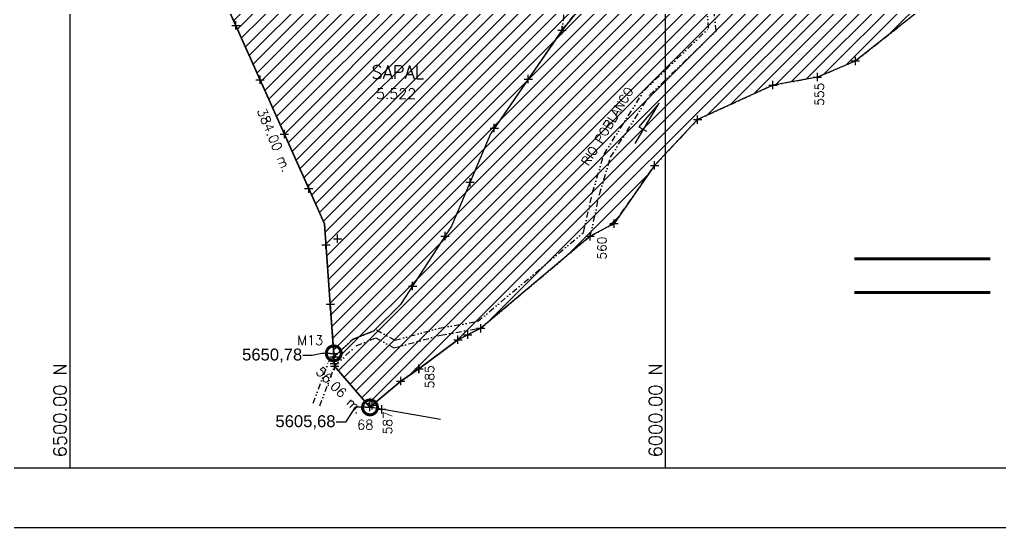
# Model space of a CAD drawing. Extents: x 0 to 28539, y 0 to 9112.
# Drawn here: x 23153 to 23977, y 5497 to 5931 of the extents above; entities that cross this region are included whole.
import ezdxf
from ezdxf.enums import TextEntityAlignment as Align

# ---------------------------------------------------------------- set-up
doc = ezdxf.new("R2010")
doc.units = 0
doc.header["$LTSCALE"] = 10
doc.header["$MEASUREMENT"] = 0
doc.header["$PDMODE"] = 2
doc.header["$PDSIZE"] = 3.5
doc.linetypes.add('DASHDOT', pattern=[1, 0.5, -0.25, 0, -0.25])
doc.linetypes.add('DIVIDE', pattern=[1.25, 0.5, -0.25, 0, -0.25, 0, -0.25])
doc.layers.get('0').update_dxf_attribs({"linetype": 'CONTINUOUS'})
doc.layers.get('Defpoints').update_dxf_attribs({"linetype": 'CONTINUOUS'})
for name, color, linetype in [('AREA', 2, 'CONTINUOUS'), ('CANO', 5, 'DIVIDE'), ('CERCO', 2, 'CONTINUOUS'), ('COORD', 8, 'CONTINUOUS'), ('COORDENADAS', 1, 'CONTINUOUS'), ('COTA', 7, 'CONTINUOUS'), ('HOJA', 8, 'CONTINUOUS'), ('LINEA', 7, 'CONTINUOUS'), ('MOJON', 2, 'CONTINUOUS'), ('PL', 3, 'CONTINUOUS'), ('PUA', 1, 'CONTINUOUS'), ('R', 1, 'CONTINUOUS'), ('r-100', 6, 'CONTINUOUS'), ('R-100B', 6, 'CONTINUOUS'), ('R60', 2, 'CONTINUOUS'), ('R80', 2, 'CONTINUOUS'), ('RASTROJO', 2, 'DASHDOT')]:
    doc.layers.add(name, color=color, linetype=linetype)
doc.styles.add('ARIAL', font='arial.ttf')
doc.styles.add('SIMPLEX', font='simplex', dxfattribs={"height": 8})
doc.dimstyles.new('Arq 1000', dxfattribs={"dimscale": 5, "dimtxt": 2, "dimasz": 0.8, "dimexe": 1, "dimexo": 0.625, "dimgap": 0.2, "dimtad": 0, "dimtih": 1, "dimtoh": 1, "dimzin": 1, "dimtxsty": 'ARIAL', "dimblk": 'DOT', "dimcen": 2.5, "dimadec": 0, "dimazin": 0, "dimtfac": 1, "dimtix": 1, "dimtmove": 2, "dimatfit": 3, "dimfxl": 1, "dimarcsym": 0})
pattern_1 = [(45, (2299.249, 0), (-5.3033009, 5.3033009), [])]

# ---------------------------------------------------------------- blocks, each defined once
blk = doc.blocks.new('*D8')
at = {"layer": 'COORDENADAS', "color": 1, "lineweight": -2}
for p, q in [((23399.25, 5648.88), (23391.25, 5648.88)), ((23407.25, 5650.78), (23399.25, 5648.88)), ((23414.23, 5650.78), (23407.25, 5650.78))]:
    blk.add_line(p, q, dxfattribs=at)
at = {"layer": 'Defpoints', "color": 0}
for p in [(23391.25, 5648.88), (23417.35, 5650.78), (0, 0)]:
    blk.add_point(p, dxfattribs=at)
at = {"layer": 'COORDENADAS', "color": 7, "insert": (23365.6, 5648.88), "char_height": 10, "attachment_point": 5, "style": 'ARIAL'}
blk.add_mtext('5650,78', dxfattribs=at)
blk = doc.blocks.new('_DOT')
at = {"color": 0, "linetype": 'ByBlock'}
blk.add_line((-0.5, 0), (-1, 0), dxfattribs=at)
at = {"color": 0, "linetype": 'ByBlock', "const_width": 0.5}
blk.add_lwpolyline([(-0.25, 0, 1), (0.25, 0, 1)], format="xyb", close=True, dxfattribs=at)
blk = doc.blocks.new('*D9')
at = {"layer": 'COORDENADAS', "color": 1, "lineweight": -2}
for p, q in [((23291.99, 6018.07), (23283.99, 6018.07)), ((23294.03, 6010.8), (23291.99, 6018.07)), ((23298.91, 6010.8), (23294.03, 6010.8))]:
    blk.add_line(p, q, dxfattribs=at)
at = {"layer": 'Defpoints', "color": 0}
for p in [(23283.99, 6018.07), (23302.03, 6010.8), (0, 0)]:
    blk.add_point(p, dxfattribs=at)
at = {"layer": 'COORDENADAS', "color": 7, "insert": (23258.34, 6018.07), "char_height": 10, "attachment_point": 5, "style": 'ARIAL'}
blk.add_mtext('6010,80', dxfattribs=at)
blk = doc.blocks.new('*D10')
at = {"layer": 'COORDENADAS', "color": 1, "lineweight": -2}
for p, q in [((23435.25, 5605.68), (23427.25, 5592.92)), ((23444.52, 5605.68), (23435.25, 5605.68)), ((23427.25, 5592.92), (23419.25, 5592.92))]:
    blk.add_line(p, q, dxfattribs=at)
at = {"layer": 'Defpoints', "color": 0}
for p in [(23447.65, 5605.68), (23419.25, 5592.92), (0, 0)]:
    blk.add_point(p, dxfattribs=at)
at = {"layer": 'COORDENADAS', "color": 7, "insert": (23393.6, 5592.92), "char_height": 10, "attachment_point": 5, "style": 'ARIAL'}
blk.add_mtext('5605,68', dxfattribs=at)
blk = doc.blocks.new('*D11')
at = {"layer": 'COORDENADAS', "color": 1, "lineweight": -2}
for p, q in [((23205.41, 6248.39), (23197.41, 6213.65)), ((23224.79, 6248.39), (23205.41, 6248.39)), ((23197.41, 6213.65), (23189.41, 6213.65))]:
    blk.add_line(p, q, dxfattribs=at)
at = {"layer": 'Defpoints', "color": 0}
for p in [(23227.91, 6248.39), (23189.41, 6213.65), (0, 0)]:
    blk.add_point(p, dxfattribs=at)
at = {"layer": 'COORDENADAS', "color": 7, "insert": (23163.73, 6213.65), "char_height": 10, "attachment_point": 5, "style": 'ARIAL'}
blk.add_mtext('6248,39', dxfattribs=at)
blk = doc.blocks.new('*D12')
at = {"layer": 'COORDENADAS', "color": 1, "lineweight": -2}
for p, q in [((23967.98, 6004.63), (23977.76, 6004.63)), ((23977.76, 6004.63), (23985.76, 5984.44)), ((23985.76, 5984.44), (23993.76, 5984.44))]:
    blk.add_line(p, q, dxfattribs=at)
at = {"layer": 'Defpoints', "color": 0}
for p in [(23964.86, 6004.63), (23993.76, 5984.44), (0, 0)]:
    blk.add_point(p, dxfattribs=at)
at = {"layer": 'COORDENADAS', "color": 7, "insert": (24019.43, 5984.44), "char_height": 10, "attachment_point": 5, "style": 'ARIAL'}
blk.add_mtext('6004,63', dxfattribs=at)

msp = doc.modelspace()

# ---------------------------------------------------------------- hatches: boundary and pattern name
at = {"layer": 'COORDENADAS', "true_color": 0x0075eb}
h = msp.add_hatch(dxfattribs=at)
h.set_pattern_fill('LINE', color=150, scale=60, angle=45)
h.set_pattern_definition(pattern_1)
h.paths.add_polyline_path([(23227.915, 6248.391), (23267.408, 6275.766), (23283.099, 6315.569), (23297.724, 6330.149), (23322.802, 6341.458), (23433.732, 6337.384), (23465.289, 6328.243), (23500.965, 6312.995), (23509.512, 6280.25), (23512.005, 6264.907), (23501.013, 6208.979), (23531.789, 6145.089), (23653.199, 6209.875), (23722.209, 6247.539), (23750.444, 6235.273), (23766.5, 6222.461), (23854.375, 6207.066), (23872.418, 6188.459), (23880.595, 6158.356), (23874.197, 6118.433), (23806.353, 6098.487), (23785.008, 6075.018), (23759.464, 6062.55), (23733.858, 6068.123), (23707.659, 6054.437), (23667.902, 5995.452), (23609.135, 5922.192), (23548.944, 5835.218), (23516.355, 5757.664), (23473.476, 5691.711), (23451.056, 5669.67), (23432.98, 5662.343), (23429.321, 5658.912), (23426.828, 5656.573), (23419.25, 5649.467), (23417.529, 5647.853), (23417.123, 5653.497), (23414.343, 5692.151), (23409.496, 5759.564), (23314.754, 5971.79), (23251.221, 6168.73)])
at = {"layer": 'COORDENADAS', "true_color": 0x00753b}
h = msp.add_hatch(dxfattribs=at)
h.set_pattern_fill('LINE', color=116, scale=60, angle=45)
h.set_pattern_definition(pattern_1)
h.paths.add_polyline_path([(23417.529, 5647.853), (23432.98, 5662.343), (23451.056, 5669.67), (23473.476, 5691.711), (23516.355, 5757.664), (23548.944, 5835.218), (23609.135, 5922.192), (23667.902, 5995.452), (23707.659, 6054.437), (23732.952, 6068.32), (23759.464, 6062.55), (23785.008, 6075.018), (23806.353, 6098.487), (23874.197, 6118.433), (23964.858, 6004.627), (23944.173, 5966.287), (23855.429, 5896.224), (23823.61, 5882.783), (23786.278, 5876.028), (23722.979, 5847.013), (23686.915, 5808.625), (23652.821, 5759.693), (23632.696, 5749.086), (23540.988, 5672.021), (23521.609, 5662.238), (23488.898, 5637.742), (23473.683, 5627.456), (23447.649, 5605.678), (23418.082, 5640.162)])

# ---------------------------------------------------------------- linework, layer by layer
at = {"layer": 'AREA'}
for p in [(23855.556, 5896.278), (23823.61, 5882.783), (23786.278, 5876.028), (23722.979, 5847.013), (23686.915, 5808.625), (23652.821, 5759.693), (23632.696, 5749.086), (23420.561, 5747.068), (23540.81, 5671.931), (23521.609, 5662.238), (23417.354, 5650.777), (23417.529, 5647.853), (23417.529, 5647.853), (23417.529, 5647.853), (23418.082, 5640.162), (23488.898, 5637.742), (23473.683, 5627.456), (23447.649, 5605.678)]:
    msp.add_point(p, dxfattribs=at)
at = {"layer": 'CANO', "color": 152, "true_color": 0x2a7dc6}
for points in [[(23399.972, 5608.876), (23412.965, 5643.572), (23432.98, 5662.343), (23453.265, 5670.566), (23468.66, 5661.722), (23506.008, 5671.958), (23538.195, 5677.554), (23627.293, 5752.368), (23634.752, 5785.776), (23644.386, 5818.11), (23678.203, 5871.523), (23732.265, 5923.67), (23728.932, 5958.178), (23775.739, 6002.648), (23795.746, 6037.509), (23794.502, 6049.205), (23785.008, 6075.018), (23806.189, 6098.438), (23875.021, 6118.675), (23923.135, 6133.903), (23979.021, 6142.643)], [(23405.579, 5606.776), (23418.082, 5640.162), (23436.263, 5657.213), (23452.812, 5663.921), (23467.839, 5655.288), (23507.316, 5666.108), (23540.81, 5671.931), (23632.696, 5749.086), (23640.551, 5784.267), (23649.889, 5815.607), (23682.878, 5867.713), (23738.503, 5921.367), (23735.173, 5955.848), (23780.498, 5998.909), (23801.906, 6036.212), (23800.378, 6050.576), (23791.878, 6073.687), (23809.498, 6093.17), (23876.769, 6112.948), (23924.509, 6128.057), (23979.802, 6136.705)]]:
    msp.add_lwpolyline(points, dxfattribs=at)
at = {"layer": 'CERCO'}
for points in [[(23314.754, 5971.79), (23409.496, 5759.564), (23418.082, 5640.162), (23447.649, 5605.678), (23473.683, 5627.456), (23488.898, 5637.742), (23521.609, 5662.238), (23540.81, 5671.931)], [(23609.327, 5922.47), (23548.944, 5835.218), (23516.355, 5757.664), (23473.476, 5691.711), (23451.056, 5669.67)], [(23506.974, 5595.33), (23447.649, 5605.678)]]:
    msp.add_lwpolyline(points, dxfattribs=at)
at = {"layer": 'COORD'}
for p, q in [((23195.703, 9011.951), (23195.703, 5554.586)), ((23695.703, 9011.951), (23695.703, 5554.586))]:
    msp.add_line(p, q, dxfattribs=at)
at = {"layer": 'COORDENADAS'}
for p, q in [((23195.703, 5654.586), (23195.703, 5554.586)), ((23695.703, 5654.586), (23695.703, 5554.586))]:
    msp.add_line(p, q, dxfattribs=at)
at = {"layer": 'COTA'}
msp.add_circle((23417.529, 5647.853), 1, dxfattribs=at)
at = {"layer": 'HOJA'}
for points in [[(23667.902, 5995.452), (23609.135, 5922.192), (23548.944, 5835.218), (23516.355, 5757.664), (23473.476, 5691.711), (23451.056, 5669.67), (23432.98, 5662.343), (23429.321, 5658.912), (23426.828, 5656.573), (23419.25, 5649.467), (23417.529, 5647.853), (23417.123, 5653.497), (23414.343, 5692.151), (23409.496, 5759.564), (23314.754, 5971.79)], [(23944.173, 5966.287), (23855.429, 5896.224), (23823.61, 5882.783), (23786.278, 5876.028), (23722.979, 5847.013), (23686.915, 5808.625), (23652.821, 5759.693), (23632.696, 5749.086), (23540.988, 5672.021), (23521.609, 5662.238), (23488.898, 5637.742), (23473.683, 5627.456), (23447.649, 5605.678), (23418.082, 5640.162), (23417.529, 5647.853), (23417.123, 5653.497), (23414.343, 5692.151), (23409.496, 5759.564), (23314.754, 5971.79)]]:
    msp.add_lwpolyline(points, dxfattribs=at)
at = {"layer": 'LINEA', "color": 2, "elevation": 96}
msp.add_lwpolyline([(27724.336, 5504.586), (27724.336, 9061.951), (22834.719, 9061.951), (22834.719, 5504.586)], close=True, dxfattribs=at)
at = {"layer": 'LINEA', "color": 7, "elevation": 96}
msp.add_lwpolyline([(27674.336, 5554.586), (27674.336, 9011.951), (22884.719, 9011.951), (22884.719, 5554.586)], close=True, dxfattribs=at)
at = {"layer": 'MOJON', "color": 84, "true_color": 0x32a00e, "const_width": 2.5}
msp.add_lwpolyline([(23854.578, 5730.079), (23968.995, 5730.079)], dxfattribs=at)
at = {"layer": 'MOJON', "color": 12, "true_color": 0xd10000, "const_width": 2.5}
msp.add_lwpolyline([(23854.578, 5701.926), (23968.995, 5701.926)], dxfattribs=at)
at = {"layer": 'MOJON', "const_width": 2.5}
for points in [[(23417.354, 5644.527, 1), (23417.354, 5657.027, 1)], [(23447.811, 5599.174, 1), (23447.811, 5611.674, 1)]]:
    msp.add_lwpolyline(points, format="xyb", close=True, dxfattribs=at)
at = {"layer": 'PL'}
msp.add_lwpolyline([(23148.589, 6332.462), (23162.077, 6313.869), (23165.299, 6287.032), (23167.241, 6270.857), (23182.249, 6244.2), (23200.92, 6242.412), (23214.161, 6245.198), (23227.915, 6248.391), (23242.799, 6197.516), (23251.221, 6168.73), (23256.839, 6149.527), (23272.303, 6101.98), (23287.803, 6054.443), (23302.033, 6010.803), (23314.754, 5971.79), (23335.136, 5926.133), (23355.518, 5880.476), (23375.901, 5834.819), (23396.283, 5789.162), (23409.496, 5759.564), (23410.758, 5742.022), (23414.343, 5692.151), (23417.354, 5650.777)], dxfattribs=at)
at = {"layer": 'PUA'}
for p in [(23335.136, 5926.133), (23609.135, 5922.192), (23355.518, 5880.476), (23580.681, 5881.078), (23552.228, 5839.963), (23375.901, 5834.819), (23396.283, 5789.162), (23531.809, 5794.442), (23510.846, 5749.191), (23410.758, 5742.022), (23483.592, 5707.271), (23414.343, 5692.151), (23529.891, 5666.419), (23417.929, 5642.28), (23489.013, 5637.828), (23449.529, 5607.251), (23457.718, 5603.921)]:
    msp.add_point(p, dxfattribs=at)
at = {"layer": 'R'}
msp.add_lwpolyline([(23314.754, 5971.79), (23335.136, 5926.133), (23355.518, 5880.476), (23375.901, 5834.819), (23396.283, 5789.162), (23409.496, 5759.564), (23410.758, 5742.022), (23414.343, 5692.151), (23417.354, 5650.777)], dxfattribs=at)
msp.add_lwpolyline([(23314.754, 5971.79), (23335.136, 5926.133), (23355.518, 5880.476), (23375.901, 5834.819), (23396.283, 5789.162), (23409.496, 5759.564), (23410.758, 5742.022), (23414.343, 5692.151), (23417.354, 5650.777)], dxfattribs=at)
at = {"layer": 'R60'}
msp.add_lwpolyline([(23670.522, 5827.052), (23690.81, 5860.71), (23673.726, 5840.942), (23680.132, 5837.202)], dxfattribs=at)
at = {"layer": 'RASTROJO'}
for points in [[(23775.977, 6092.522), (23771.099, 6089.234), (23762.934, 6086.597), (23695.728, 6057.942), (23687.702, 6049.838), (23674.262, 6041.378), (23637.237, 6011.141), (23626.131, 5999.981), (23624.921, 5997.474), (23625.14, 5981.612), (23623.289, 5977.83), (23613.026, 5965.172), (23609.327, 5922.47), (23667.902, 5995.452), (23707.659, 6054.437), (23733.858, 6068.123), (23759.464, 6062.55), (23785.008, 6075.018)], [(23632.696, 5749.086), (23652.821, 5759.693), (23686.915, 5808.625), (23722.979, 5847.013), (23786.278, 5876.028), (23823.61, 5882.783), (23855.556, 5896.278), (23944.173, 5966.287), (23964.858, 6004.627), (24006.289, 6016.598)]]:
    msp.add_lwpolyline(points, dxfattribs=at)

# ---------------------------------------------------------------- texts
at = {"layer": 'AREA', "style": 'SIMPLEX'}
for s, p in [('555', (23829.099, 5858.612)), ('560', (23646.376, 5729.529)), ('585', (23501.605, 5621.393)), ('587', (23466.295, 5582.833))]:
    msp.add_text(s, height=7.5, rotation=90, dxfattribs=at).set_placement(p)
at = {"layer": 'r-100', "style": 'SIMPLEX'}
msp.add_text('SAPAL', height=11, dxfattribs=at).set_placement((23471.147, 5881.318), align=Align.CENTER)
at = {"layer": 'R-100B', "style": 'SIMPLEX'}
msp.add_text('5.522', height=8.7262, dxfattribs=at).set_placement((23469.719, 5864.336), align=Align.CENTER)
at = {"layer": 'R60', "style": 'SIMPLEX'}
msp.add_text('RIO POBLANCO', height=7.5075, rotation=58.966297, dxfattribs=at).set_placement((23631.265, 5807.737))
for s, rotation, p in [('384.00 m.', 292.685957, (23363.633, 5828.317)), ('56.06 m.', 315.034265, (23419.329, 5616.943))]:
    msp.add_text(s, height=8, rotation=rotation, dxfattribs=at).set_placement(p, align=Align.CENTER)
for s, p in [('M13', (23397.596, 5657.778)), ('68', (23443.797, 5586.885))]:
    msp.add_text(s, height=8, dxfattribs=at).set_placement(p, align=Align.CENTER)
at = {"layer": 'R80', "style": 'SIMPLEX'}
for s, p in [('6500.00 N', (23192.86, 5602.99)), ('6000.00 N', (23693.138, 5602.99))]:
    msp.add_text(s, height=11, rotation=90, dxfattribs=at).set_placement(p, align=Align.CENTER)

# ---------------------------------------------------------------- dimensions: what is measured, and where the dimension line sits
at = {"layer": 'COORDENADAS'}
for feature_location, offset, picture, middle in [((23227.915, 6248.391), (-38.505, -34.744), '*D11', (23163.731, 6213.647)), ((23302.033, 6010.803), (-18.039, 7.271), '*D9', (23258.341, 6018.074)), ((23964.858, 6004.627), (28.899, -20.183), '*D12', (24019.426, 5984.444)), ((23417.354, 5650.777), (-26.104, -1.899), '*D8', (23365.597, 5648.878)), ((23447.649, 5605.678), (-28.394, -12.762), '*D10', (23393.602, 5592.916))]:
    dim = msp.add_ordinate_dim(feature_location=feature_location, offset=offset, dtype=0, origin=(0, 0), dimstyle='Arq 1000', dxfattribs=at)
    dim.commit()
    dim.dimension.update_dxf_attribs({"geometry": picture, "text_midpoint": middle})

doc.saveas('drawing.dxf')
